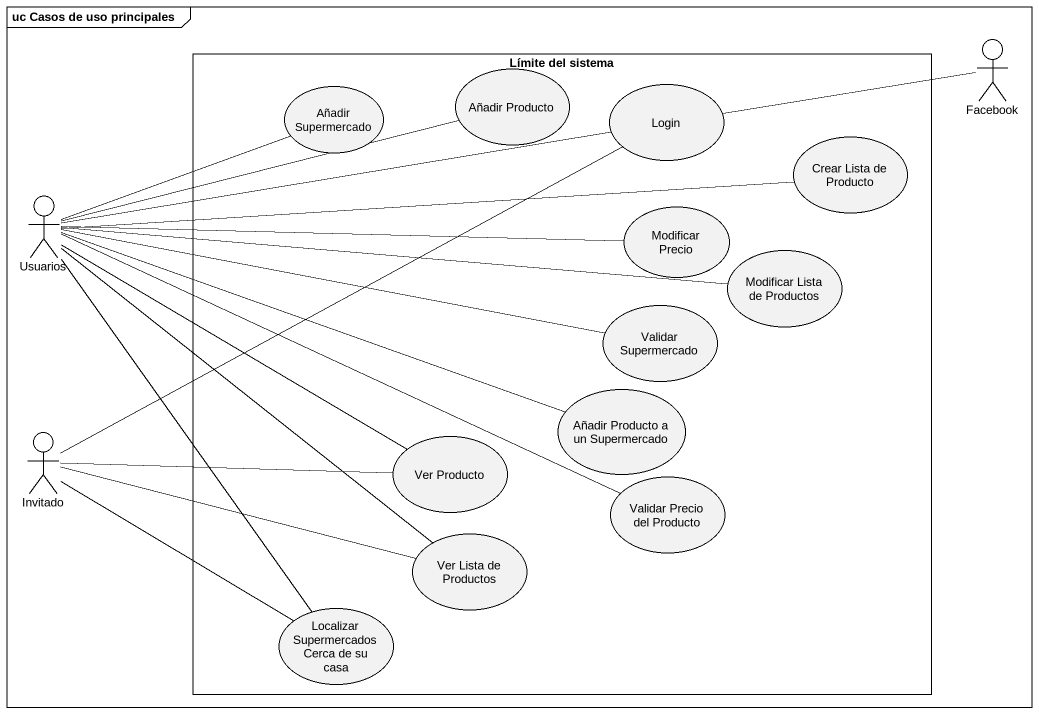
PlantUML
@startuml
mainframe uc Casos de uso principales
actor Facebook
rectangle "Límite del sistema" as Límite_del_sistema {
  usecase "Añadir Supermercado" as Añadir_Supermercado
  usecase "Añadir Producto" as Añadir_Producto
  usecase Login
  usecase "Crear Lista de Producto" as Crear_Lista_de_Producto
  usecase "Modificar Precio" as Modificar_Precio
  usecase "Modificar Lista de Productos" as Modificar_Lista_de_Productos
  usecase "Validar Supermercado" as Validar_Supermercado
  usecase "Ver Producto" as Ver_Producto
  usecase "Añadir Producto a un Supermercado" as Añadir_Producto_a_un
  usecase "Validar Precio del Producto" as Validar_Precio_del_Producto
  usecase "Ver Lista de Productos" as Ver_Lista_de_Productos
  usecase "Localizar Supermercados Cerca de su casa" as Localizar_Supermercados
}
actor Usuarios
actor Invitado
Añadir_Producto -left- Usuarios
Login -right- Facebook
Usuarios -right- Añadir_Supermercado
Usuarios -right- Login
Usuarios -right- Crear_Lista_de_Producto
Usuarios -right- Modificar_Precio
Usuarios -right- Modificar_Lista_de_Productos
Usuarios -right- Validar_Supermercado
Usuarios -right- Ver_Producto
Usuarios -right- Añadir_Producto_a_un
Usuarios -right- Validar_Precio_del_Producto
Usuarios -- Ver_Lista_de_Productos
Usuarios -- Localizar_Supermercados
Invitado -right- Login
Invitado -right- Ver_Producto
Invitado -right- Ver_Lista_de_Productos
Invitado -right- Localizar_Supermercados
@enduml
